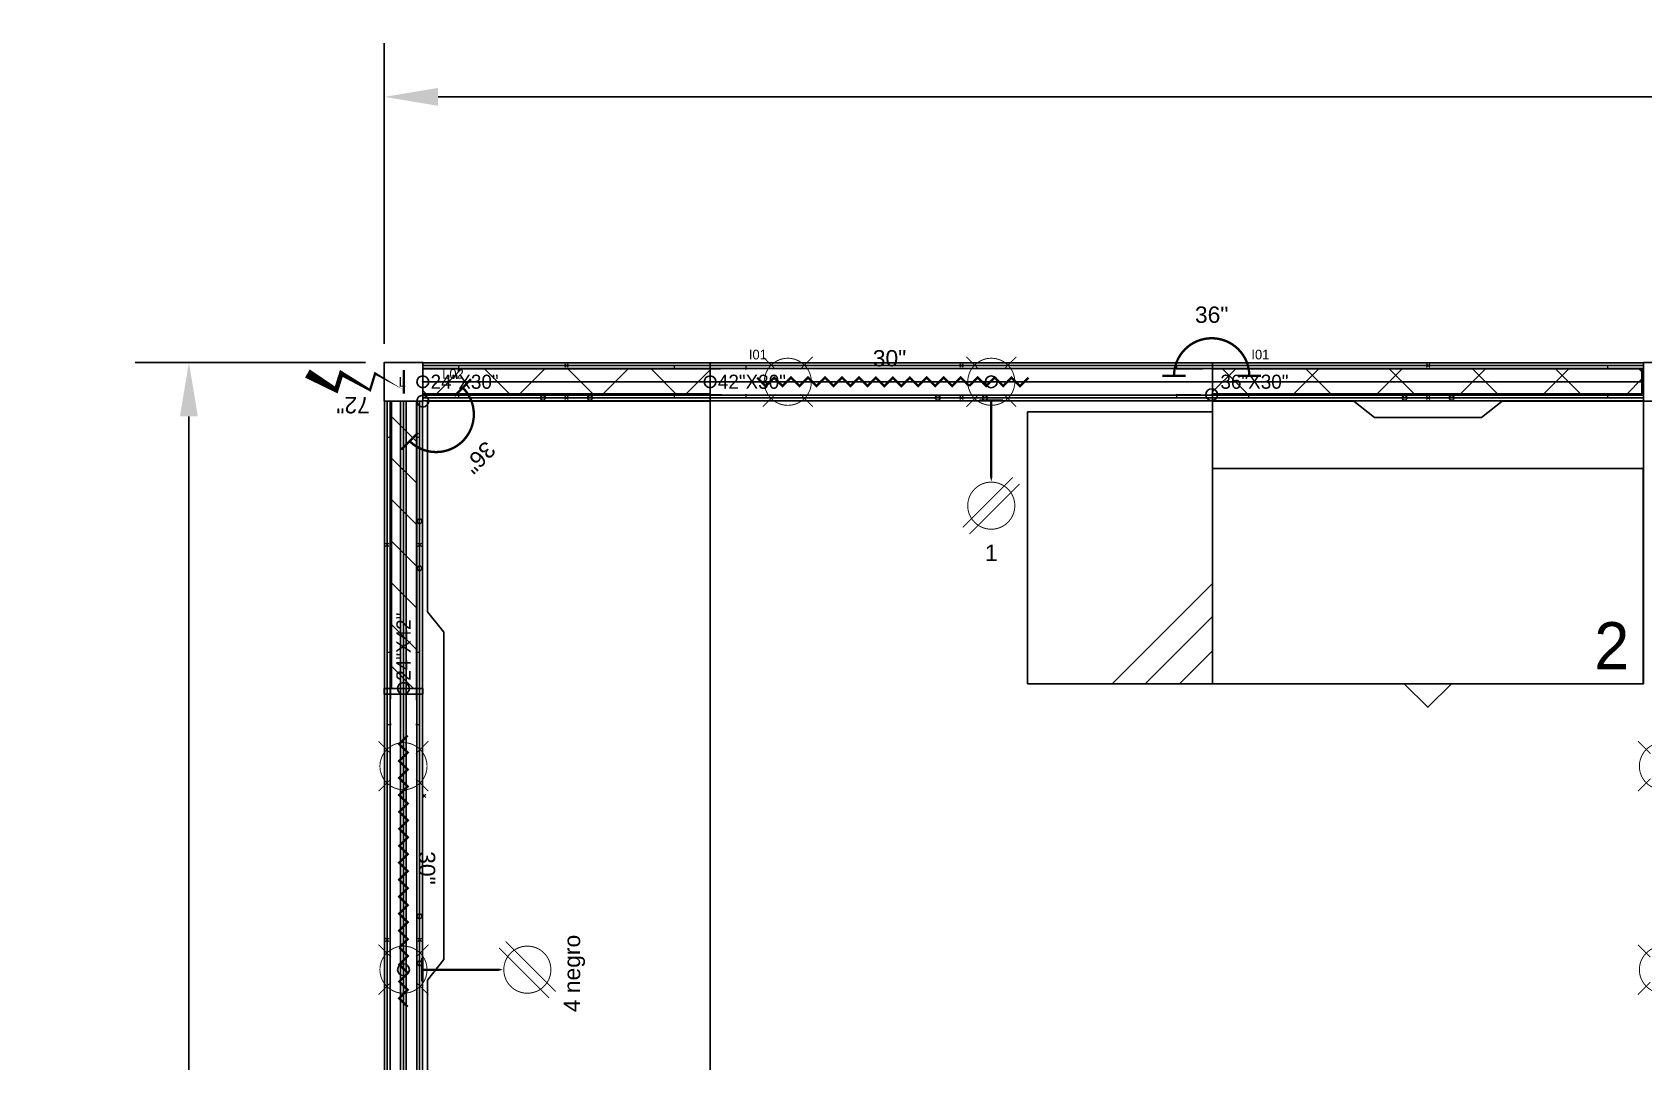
# Model space of a CAD drawing. Header units: inches. Extents: x 126 to 13186, y 9 to 361.
# Drawn here: x 5074.6 to 5209.3, y 127.7 to 213.8 of the extents above; entities that cross this region are included whole.
import ezdxf
from ezdxf.enums import TextEntityAlignment as Align

# ---------------------------------------------------------------- set-up
doc = ezdxf.new("R2010")
doc.units = ezdxf.units.IN
doc.header["$MEASUREMENT"] = 0
for name, color, linetype in [('DD2D', 7, 'Continuous'), ('DD2D_Geometry', 7, 'Continuous'), ('ELECTRI', 7, 'Continuous'), ('ENFASIS NEW', 7, 'Continuous'), ('Id Unión', 7, 'Continuous'), ('LATEFILE', 7, 'Continuous'), ('LATFILE', 7, 'Continuous'), ('LF', 7, 'Continuous'), ('S7000', 7, 'Continuous'), ('TEXT HARNESS', 7, 'Continuous')]:
    doc.layers.add(name, color=color, linetype=linetype)
doc.styles.add('ARIAL', font='arial.ttf')
doc.styles.get("Standard").update_dxf_attribs({"font": 'stylu.ttf'})
doc.dimstyles.get("Standard").update_dxf_attribs({"dimscale": 25, "dimtxt": 0.18, "dimasz": 0.18, "dimexe": 0.18, "dimexo": 0.0625, "dimgap": 0.09, "dimtad": 0, "dimtih": 1, "dimtoh": 1, "dimzin": 0, "dimdsep": 46, "dimlunit": 4, "dimtxsty": 'Standard', "dimcen": 0.09, "dimadec": 0, "dimazin": 0, "dimtfac": 1, "dimtofl": 0, "dimtmove": 0, "dimatfit": 3, "dimfxl": 1, "dimtolj": 1, "dimtzin": 0, "dimarcsym": 0})

# ---------------------------------------------------------------- blocks, each defined once
blk = doc.blocks.new('DD40102466AB')
at = {"color": 1}
for p, q in [((0.0035, -0.0035), (-0.0035, 0.0035)), ((0.0035, 0.0035), (-0.0035, -0.0035))]:
    blk.add_line(p, q, dxfattribs=at)
blk.add_lwpolyline([(-0.3472, -0.0417), (0.3472, -0.0417), (0.391, -0.0067), (0.838, -0.0067), (0.838, -0.6067), (-0.838, -0.6067), (-0.838, -0.0067), (-0.391, -0.0067)], close=True)
blk.add_point((0, 0))
blk.add_point((0, 0))
blk.add_point((0, 0), dxfattribs=at)
blk = doc.blocks.new('DD40102442AB')
at = {"color": 1}
for p, q in [((0.0035, -0.0035), (-0.0035, 0.0035)), ((0.0035, 0.0035), (-0.0035, -0.0035))]:
    blk.add_line(p, q, dxfattribs=at)
blk.add_point((0, 0))
blk.add_point((0, 0))
blk.add_point((0, 0), dxfattribs=at)
blk = doc.blocks.new('S7012')
for p, q in [((0.18, -0.577), (0.393, -0.364)), ((0.25, -0.577), (0.393, -0.434)), ((0.323, -0.577), (0.393, -0.507))]:
    blk.add_line(p, q)
blk.add_lwpolyline([(0, 0), (0.393, 0), (0.393, -0.577), (0, -0.577)], close=True)
blk = doc.blocks.new('LF4023627S')
for p, q in [((0, 0), (0.914, 0)), ((0, -0.457), (0.914, -0.457))]:
    blk.add_line(p, q)
at = {"layer": 'LATEFILE'}
for p, q in [((0, -0.457), (0, 0)), ((0.914, 0), (0.914, -0.457))]:
    blk.add_line(p, q, dxfattribs=at)
blk.add_lwpolyline([(0.407, -0.457), (0.457, -0.507), (0.507, -0.457)], close=True, dxfattribs=at)
at = {"layer": 'LATFILE', "insert": (0.8103, -0.3262), "char_height": 0.1, "width": 0.07696, "attachment_point": 1}
blk.add_mtext('2', dxfattribs=at)
blk = doc.blocks.new('829030')
at = {"color": 1, "const_width": 0.002}
for points in [[(0.1385, 0.0265), (0.112, 0.053)], [(0.1915, 0.0265), (0.218, 0.053)], [(0.5705, 0.0265), (0.544, 0.053)], [(0.6235, 0.0265), (0.65, 0.053)], [(0.1385, -0.0265), (0.112, -0.053)], [(0.1915, -0.0265), (0.218, -0.053)], [(0.5705, -0.0265), (0.544, -0.053)], [(0.6235, -0.0265), (0.65, -0.053)]]:
    blk.add_lwpolyline(points, dxfattribs=at)
for points in [[(0.165, -0.05, -1), (0.165, 0.05, -1)], [(0.597, -0.05, 1), (0.597, 0.05, 1)]]:
    blk.add_lwpolyline(points, format="xyb", close=True, dxfattribs=at)
at = {"color": 1}
for points in [[(0.1, 0.009, 0.005, 0.005, 0), (0.118, -0.009, 0.005, 0.005, 0), (0.136, 0.009, 0.005, 0.005, 0), (0.154, -0.009, 0.005, 0.005, 0), (0.172, 0.009, 0.005, 0.005, 0), (0.19, -0.009, 0.005, 0.005, 0), (0.208, 0.009, 0.005, 0.005, 0), (0.226, -0.009, 0.005, 0.005, 0), (0.244, 0.009, 0.005, 0.005, 0), (0.262, -0.009, 0.005, 0.005, 0), (0.28, 0.009, 0.005, 0.005, 0), (0.298, -0.009, 0.005, 0.005, 0), (0.316, 0.009, 0.005, 0.005, 0), (0.334, -0.009, 0.005, 0.005, 0), (0.352, 0.009, 0.005, 0.005, 0), (0.37, -0.009, 0.005, 0.005, 0), (0.388, 0.009, 0.005, 0.005, 0), (0.406, -0.009, 0.005, 0.005, 0), (0.424, 0.009, 0.005, 0.005, 0), (0.442, -0.009, 0.005, 0.005, 0), (0.46, 0.009, 0.005, 0.005, 0), (0.478, -0.009, 0.005, 0.005, 0), (0.496, 0.009, 0.005, 0.005, 0), (0.514, -0.009, 0.005, 0.005, 0), (0.532, 0.009, 0.005, 0.005, 0), (0.55, -0.009, 0, 0, 0)], [(0.676, 0.009, 0.005, 0.005, 0), (0.658, -0.009, 0.005, 0.005, 0), (0.64, 0.009, 0.005, 0.005, 0), (0.622, -0.009, 0.005, 0.005, 0), (0.604, 0.009, 0.005, 0.005, 0), (0.586, -0.009, 0.005, 0.005, 0), (0.568, 0.009, 0.005, 0.005, 0), (0.55, -0.009, 0, 0, 0)]]:
    blk.add_lwpolyline(points, format="xyseb", dxfattribs=at)
blk.add_circle((0, 0), 0.0125, dxfattribs=at)
blk.add_point((0, 0), dxfattribs=at)
at = {"layer": 'TEXT HARNESS', "color": 1, "style": 'ARIAL'}
blk.add_text('30"', height=0.03469, dxfattribs=at).set_placement((0.381, 0.05), align=Align.MIDDLE)
blk = doc.blocks.new('8065E4C')
at = {"color": 1}
for points in [[(0, -0.04, 0.005, 0.005, 0), (0, -0.165, 0.025, 0, 0), (0, -0.2114, 0, 0, 0)], [(-0.0601, -0.309, 0.002, 0.002, 0), (0.046, -0.2029, 0.002, 0.002, 0)], [(-0.046, -0.3231, 0.002, 0.002, 0), (0.0601, -0.217, 0.002, 0.002, 0)]]:
    blk.add_lwpolyline(points, format="xyseb", dxfattribs=at)
at = {"color": 1, "const_width": 0.005}
blk.add_lwpolyline([(0.025, -0.04), (-0.025, -0.04)], dxfattribs=at)
at = {"color": 1, "const_width": 0.002}
blk.add_lwpolyline([(-0.05, -0.263, -1), (0.05, -0.263, -1)], format="xyb", close=True, dxfattribs=at)
at = {"color": 1}
blk.add_circle((0, 0), 0.0125, dxfattribs=at)
blk.add_point((0, 0), dxfattribs=at)
at = {"layer": 'TEXT HARNESS', "color": 1, "style": 'ARIAL'}
blk.add_text('4 negro', height=0.03469, dxfattribs=at).set_placement((-0.0081, -0.363), align=Align.MIDDLE)
blk = doc.blocks.new('8065E1C')
at = {"color": 1}
for points in [[(0, -0.04, 0.005, 0.005, 0), (0, -0.165, 0.025, 0, 0), (0, -0.2114, 0, 0, 0)], [(-0.0601, -0.309, 0.002, 0.002, 0), (0.046, -0.2029, 0.002, 0.002, 0)], [(-0.046, -0.3231, 0.002, 0.002, 0), (0.0601, -0.217, 0.002, 0.002, 0)]]:
    blk.add_lwpolyline(points, format="xyseb", dxfattribs=at)
at = {"color": 1, "const_width": 0.005}
blk.add_lwpolyline([(0.025, -0.04), (-0.025, -0.04)], dxfattribs=at)
at = {"color": 1, "const_width": 0.002}
blk.add_lwpolyline([(-0.05, -0.263, -1), (0.05, -0.263, -1)], format="xyb", close=True, dxfattribs=at)
at = {"color": 1}
blk.add_circle((0, 0), 0.0125, dxfattribs=at)
blk.add_point((0, 0), dxfattribs=at)
at = {"layer": 'TEXT HARNESS', "color": 1, "style": 'ARIAL'}
blk.add_text('1', height=0.0347, dxfattribs=at).set_placement((0, -0.363), align=Align.MIDDLE)
blk = doc.blocks.new('*X60')
at = {"color": 0}
for p, q in [((8.0699, 4.5343), (8.1208, 4.5852)), ((8.1957, 4.5322), (8.1427, 4.5852)), ((8.2445, 4.5322), (8.2975, 4.5852)), ((8.3725, 4.5322), (8.3195, 4.5852)), ((8.4213, 4.5322), (8.4743, 4.5852)), ((8.5492, 4.5322), (8.4962, 4.5852)), ((8.5981, 4.5322), (8.6511, 4.5852)), ((8.6803, 4.578), (8.673, 4.5852))]:
    blk.add_line(p, q, dxfattribs=at)
blk = doc.blocks.new('808624')
at = {"color": 5}
for p, q in [((-0.6104, 0), (0, 0)), ((-0.6104, -0.053), (-0.6104, 0)), ((0, 0), (0, -0.053)), ((0, -0.053), (-0.6104, -0.053))]:
    blk.add_line(p, q, dxfattribs=at)
blk.add_blockref('*X60', (-8.6803, -4.5852), dxfattribs=at)
blk = doc.blocks.new('*X45')
at = {"color": 0}
for p, q in [((45.2092, -47.6869), (45.2569, -47.6392)), ((45.2923, -47.6922), (45.3453, -47.6392)), ((45.3807, -47.6922), (45.4337, -47.6392)), ((45.4691, -47.6922), (45.5221, -47.6392)), ((45.5575, -47.6922), (45.6105, -47.6392)), ((45.6459, -47.6922), (45.6989, -47.6392)), ((45.7343, -47.6922), (45.7873, -47.6392))]:
    blk.add_line(p, q, dxfattribs=at)
blk = doc.blocks.new('806224')
at = {"color": 1}
for p, q in [((-0.6104, 0), (0, 0)), ((-0.6104, -0.053), (-0.6104, 0)), ((0, 0), (0, -0.053)), ((0, -0.053), (-0.6104, -0.053))]:
    blk.add_line(p, q, dxfattribs=at)
blk.add_blockref('*X45', (-45.8197, 47.6392), dxfattribs=at)
blk = doc.blocks.new('818072')
at = {"color": 1}
blk.add_lwpolyline([(0.04, 0.0177, 0, 0.005, 0), (0.1012, -0.0177, 0.005, 0.005, 0), (0.112, 0.0177, 0.005, 0.01, 0), (0.173, -0.0176, 0.01, 0.01, 0), (0.184, 0.0177, 0.01, 0.02, 0), (0.245, -0.0176, 0.02, 0.02, 0)], format="xyseb", dxfattribs=at)
at = {"color": 1, "const_width": 0.005}
blk.add_lwpolyline([(0.04, 0.025), (0.04, -0.025)], dxfattribs=at)
at = {"color": 1}
blk.add_circle((0, 0), 0.0125, dxfattribs=at)
blk.add_point((0, 0), dxfattribs=at)
at = {"layer": 'TEXT HARNESS', "color": 1, "style": 'ARIAL'}
blk.add_text('72"', height=0.03469, dxfattribs=at).set_placement((0.148, 0.05), align=Align.MIDDLE)
blk = doc.blocks.new('817736')
at = {"color": 3, "const_width": 0.005}
blk.add_lwpolyline([(0.08, 0.04, 1), (-0.08, 0.04)], format="xyb", dxfattribs=at)
for points in [[(-0.055, 0.04), (-0.105, 0.04)], [(0.055, 0.04), (0.105, 0.04)]]:
    blk.add_lwpolyline(points, dxfattribs=at)
at = {"color": 3}
blk.add_circle((0, 0), 0.0125, dxfattribs=at)
blk.add_point((0, 0), dxfattribs=at)
at = {"layer": 'TEXT HARNESS', "color": 3, "style": 'ARIAL'}
blk.add_text('36"', height=0.03469, dxfattribs=at).set_placement((0, 0.17), align=Align.MIDDLE)
blk = doc.blocks.new('*X50')
at = {"color": 0}
for p, q in [((7.7859, 5.311), (7.8173, 5.3424)), ((7.9688, 5.2894), (7.9158, 5.3424)), ((7.9411, 5.2894), (7.9941, 5.3424)), ((8.1456, 5.2894), (8.0926, 5.3424)), ((8.1179, 5.2894), (8.1709, 5.3424)), ((8.3224, 5.2894), (8.2694, 5.3424)), ((8.2946, 5.2894), (8.3476, 5.3424)), ((8.4992, 5.2894), (8.4462, 5.3424)), ((8.4714, 5.2894), (8.5244, 5.3424)), ((8.6759, 5.2894), (8.6229, 5.3424)), ((8.6482, 5.2894), (8.6971, 5.3384)), ((7.792, 5.2894), (7.7859, 5.2956))]:
    blk.add_line(p, q, dxfattribs=at)
blk = doc.blocks.new('808636')
at = {"color": 5}
for p, q in [((-0.9112, 0), (0, 0)), ((-0.9112, -0.053), (-0.9112, 0)), ((0, 0), (0, -0.053)), ((0, -0.053), (-0.9112, -0.053))]:
    blk.add_line(p, q, dxfattribs=at)
blk.add_blockref('*X50', (-8.6971, -5.3424), dxfattribs=at)
blk = doc.blocks.new('DD40102436AB')
at = {"color": 1}
for p, q in [((0.0035, -0.0035), (-0.0035, 0.0035)), ((0.0035, 0.0035), (-0.0035, -0.0035))]:
    blk.add_line(p, q, dxfattribs=at)
blk.add_lwpolyline([(-0.1137, -0.0417), (0.1137, -0.0417), (0.1575, -0.0067), (0.4575, -0.0067), (0.4575, -0.6067), (-0.4575, -0.6067), (-0.4575, -0.0067), (-0.1575, -0.0067)], close=True)
blk.add_point((0, 0))
blk.add_point((0, 0))
blk.add_point((0, 0), dxfattribs=at)
blk = doc.blocks.new('DD101042422D')
at = {"color": 1, "linetype": 'Continuous', "lineweight": 0}
for p, q in [((0.0765, 0.026), (0.0765, 0.0343)), ((0.9905, 0.0343), (0.0765, 0.0343)), ((0.9905, 0.0343), (0.9905, 0.026)), ((0, -0.0255), (0, 0.0255)), ((0.0017, 0.0275), (0.0218, 0.0275)), ((0.002, 0.0275), (0.0215, 0.0275)), ((0.0747, 0.0275), (0.0215, 0.0275)), ((0.0747, 0.0275), (0.075, 0.0275)), ((0.9923, 0.0275), (0.992, 0.0275)), ((0.9923, 0.0275), (1.0455, 0.0275)), ((1.0653, 0.0275), (1.0452, 0.0275)), ((1.065, 0.0275), (1.0455, 0.0275)), ((1.067, -0.0255), (1.067, 0.0255)), ((0.025, -0.0275), (0.002, -0.0275)), ((0.025, -0.0275), (0.0747, -0.0275)), ((0.0747, -0.0275), (0.075, -0.0275)), ((0.0765, -0.0343), (0.0765, -0.026)), ((0.9905, -0.026), (0.9905, -0.0343)), ((0.9923, -0.0275), (0.992, -0.0275)), ((1.042, -0.0275), (0.9923, -0.0275)), ((1.042, -0.0275), (1.065, -0.0275)), ((0.9905, -0.0343), (0.0765, -0.0343))]:
    blk.add_line(p, q, dxfattribs=at)
at = {"color": 1}
for p, q in [((0.53, 0.0379), (0.537, 0.0308)), ((0.53, 0.0308), (0.537, 0.0379)), ((0.53, -0.0379), (0.537, -0.0308)), ((0.53, -0.0308), (0.537, -0.0379))]:
    blk.add_line(p, q, dxfattribs=at)
for centre in [(0.4835, -0.0343), (0.5835, -0.0343)]:
    blk.add_circle(centre, 0.005, dxfattribs=at)
at = {"color": 1, "linetype": 'Continuous', "lineweight": 0}
for centre, radius, start, end in [((0.002, 0.0255), 0.00203, 90, 180), ((0.075, 0.026), 0.00151, 10.021, 90), ((0.075, 0.026), 0.00151, 0, 10.021), ((0.992, 0.026), 0.00151, 90, 169.979), ((0.992, 0.026), 0.00151, 169.979, 180), ((0.992, 0.026), 0.00151, 169.979, 180), ((1.065, 0.0255), 0.00203, 0, 90), ((0.002, -0.0255), 0.00203, 180, 270), ((0.075, -0.026), 0.00151, 270, 349.979), ((0.075, -0.026), 0.00151, 349.979, 0), ((0.992, -0.026), 0.00151, 180, 190.021), ((0.992, -0.026), 0.00151, 180, 190.021), ((0.992, -0.026), 0.00151, 190.021, 270), ((1.065, -0.0255), 0.00203, 270, 0)]:
    blk.add_arc(centre, radius, start, end, dxfattribs=at)
at = {"color": 1}
for p in [(0.5335, 0.0343), (0.5335, -0.0343)]:
    blk.add_point(p, dxfattribs=at)
at = {"insert": (0.0165, 0.0151), "char_height": 0.03, "attachment_point": 1}
blk.add_mtext_dynamic_manual_height_columns('42"X42"', width=75.494015, gutter_width=12.5, heights=[0], dxfattribs=at)
blk = doc.blocks.new('SPACE_DD10104242')
blk.add_blockref('DD101042422D', (0, 0))
blk = doc.blocks.new('DD101024422D')
at = {"color": 1, "linetype": 'Continuous', "lineweight": 0}
for p, q in [((0.0765, 0.026), (0.0765, 0.0343)), ((0.5335, 0.0343), (0.0765, 0.0343)), ((0.5335, 0.0343), (0.5335, 0.026)), ((0, -0.0255), (0, 0.0255)), ((0.0017, 0.0275), (0.0218, 0.0275)), ((0.002, 0.0275), (0.0215, 0.0275)), ((0.0747, 0.0275), (0.0215, 0.0275)), ((0.0747, 0.0275), (0.075, 0.0275)), ((0.5353, 0.0275), (0.535, 0.0275)), ((0.5353, 0.0275), (0.5885, 0.0275)), ((0.6083, 0.0275), (0.5882, 0.0275)), ((0.608, 0.0275), (0.5885, 0.0275)), ((0.61, -0.0255), (0.61, 0.0255)), ((0.025, -0.0275), (0.002, -0.0275)), ((0.025, -0.0275), (0.0747, -0.0275)), ((0.0747, -0.0275), (0.075, -0.0275)), ((0.0765, -0.0343), (0.0765, -0.026)), ((0.5335, -0.026), (0.5335, -0.0343)), ((0.5353, -0.0275), (0.535, -0.0275)), ((0.585, -0.0275), (0.5353, -0.0275)), ((0.585, -0.0275), (0.608, -0.0275)), ((0.5335, -0.0343), (0.0765, -0.0343))]:
    blk.add_line(p, q, dxfattribs=at)
at = {"color": 1}
for p, q in [((0.3015, 0.0379), (0.3085, 0.0308)), ((0.3015, 0.0308), (0.3085, 0.0379)), ((0.3015, -0.0379), (0.3085, -0.0308)), ((0.3015, -0.0308), (0.3085, -0.0379))]:
    blk.add_line(p, q, dxfattribs=at)
for centre in [(0.255, -0.0343), (0.355, -0.0343)]:
    blk.add_circle(centre, 0.005, dxfattribs=at)
at = {"color": 1, "linetype": 'Continuous', "lineweight": 0}
for centre, radius, start, end in [((0.002, 0.0255), 0.00203, 90, 180), ((0.075, 0.026), 0.00151, 10.021, 90), ((0.075, 0.026), 0.00151, 0, 10.021), ((0.535, 0.026), 0.00151, 90, 169.979), ((0.535, 0.026), 0.00151, 169.979, 180), ((0.535, 0.026), 0.00151, 169.979, 180), ((0.608, 0.0255), 0.00203, 0, 90), ((0.002, -0.0255), 0.00203, 180, 270), ((0.075, -0.026), 0.00151, 270, 349.979), ((0.075, -0.026), 0.00151, 349.979, 0), ((0.535, -0.026), 0.00151, 180, 190.021), ((0.535, -0.026), 0.00151, 180, 190.021), ((0.535, -0.026), 0.00151, 190.021, 270), ((0.608, -0.0255), 0.00203, 270, 0)]:
    blk.add_arc(centre, radius, start, end, dxfattribs=at)
at = {"color": 1}
for p in [(0.305, 0.0343), (0.305, -0.0343)]:
    blk.add_point(p, dxfattribs=at)
at = {"insert": (0.0165, 0.0151), "char_height": 0.03, "attachment_point": 1}
blk.add_mtext_dynamic_manual_height_columns('24"X42"', width=75.494015, gutter_width=12.5, heights=[0], dxfattribs=at)
blk = doc.blocks.new('SPACE_DD10102442')
blk.add_blockref('DD101024422D', (0, 0))
blk = doc.blocks.new('DD101024302D')
at = {"color": 6, "linetype": 'Continuous', "lineweight": 0}
for p, q in [((0.0765, 0.026), (0.0765, 0.0343)), ((0.5335, 0.0343), (0.0765, 0.0343)), ((0.5335, 0.0343), (0.5335, 0.026)), ((0, -0.0255), (0, 0.0255)), ((0.0017, 0.0275), (0.0218, 0.0275)), ((0.002, 0.0275), (0.0215, 0.0275)), ((0.0747, 0.0275), (0.0215, 0.0275)), ((0.0747, 0.0275), (0.075, 0.0275)), ((0.5353, 0.0275), (0.535, 0.0275)), ((0.5353, 0.0275), (0.5885, 0.0275)), ((0.6083, 0.0275), (0.5882, 0.0275)), ((0.608, 0.0275), (0.5885, 0.0275)), ((0.61, -0.0255), (0.61, 0.0255)), ((0.025, -0.0275), (0.002, -0.0275)), ((0.025, -0.0275), (0.0747, -0.0275)), ((0.0747, -0.0275), (0.075, -0.0275)), ((0.0765, -0.0343), (0.0765, -0.026)), ((0.5335, -0.026), (0.5335, -0.0343)), ((0.5353, -0.0275), (0.535, -0.0275)), ((0.585, -0.0275), (0.5353, -0.0275)), ((0.585, -0.0275), (0.608, -0.0275)), ((0.5335, -0.0343), (0.0765, -0.0343))]:
    blk.add_line(p, q, dxfattribs=at)
at = {"color": 6}
for p, q in [((0.3015, 0.0379), (0.3085, 0.0308)), ((0.3015, 0.0308), (0.3085, 0.0379)), ((0.3015, -0.0379), (0.3085, -0.0308)), ((0.3015, -0.0308), (0.3085, -0.0379))]:
    blk.add_line(p, q, dxfattribs=at)
for centre in [(0.255, -0.0343), (0.355, -0.0343)]:
    blk.add_circle(centre, 0.005, dxfattribs=at)
at = {"color": 6, "linetype": 'Continuous', "lineweight": 0}
for centre, radius, start, end in [((0.002, 0.0255), 0.00203, 90, 180), ((0.075, 0.026), 0.00151, 10.021, 90), ((0.075, 0.026), 0.00151, 0, 10.021), ((0.535, 0.026), 0.00151, 90, 169.979), ((0.535, 0.026), 0.00151, 169.979, 180), ((0.535, 0.026), 0.00151, 169.979, 180), ((0.608, 0.0255), 0.00203, 0, 90), ((0.002, -0.0255), 0.00203, 180, 270), ((0.075, -0.026), 0.00151, 270, 349.979), ((0.075, -0.026), 0.00151, 349.979, 0), ((0.535, -0.026), 0.00151, 180, 190.021), ((0.535, -0.026), 0.00151, 180, 190.021), ((0.535, -0.026), 0.00151, 190.021, 270), ((0.608, -0.0255), 0.00203, 270, 0)]:
    blk.add_arc(centre, radius, start, end, dxfattribs=at)
at = {"color": 6}
for p in [(0.305, 0.0343), (0.305, -0.0343)]:
    blk.add_point(p, dxfattribs=at)
at = {"insert": (0.0165, 0.0151), "char_height": 0.03, "attachment_point": 1}
blk.add_mtext_dynamic_manual_height_columns('24"X30"', width=75.494015, gutter_width=12.5, heights=[0], dxfattribs=at)
blk = doc.blocks.new('SPACE_DD10102430')
blk.add_blockref('DD101024302D', (0, 0))
blk = doc.blocks.new('DD101042302D')
at = {"color": 6, "linetype": 'Continuous', "lineweight": 0}
for p, q in [((0.0765, 0.026), (0.0765, 0.0343)), ((0.9905, 0.0343), (0.0765, 0.0343)), ((0.9905, 0.0343), (0.9905, 0.026)), ((0, -0.0255), (0, 0.0255)), ((0.0017, 0.0275), (0.0218, 0.0275)), ((0.002, 0.0275), (0.0215, 0.0275)), ((0.0747, 0.0275), (0.0215, 0.0275)), ((0.0747, 0.0275), (0.075, 0.0275)), ((0.9923, 0.0275), (0.992, 0.0275)), ((0.9923, 0.0275), (1.0455, 0.0275)), ((1.0653, 0.0275), (1.0452, 0.0275)), ((1.065, 0.0275), (1.0455, 0.0275)), ((1.067, -0.0255), (1.067, 0.0255)), ((0.025, -0.0275), (0.002, -0.0275)), ((0.025, -0.0275), (0.0747, -0.0275)), ((0.0747, -0.0275), (0.075, -0.0275)), ((0.0765, -0.0343), (0.0765, -0.026)), ((0.9905, -0.026), (0.9905, -0.0343)), ((0.9923, -0.0275), (0.992, -0.0275)), ((1.042, -0.0275), (0.9923, -0.0275)), ((1.042, -0.0275), (1.065, -0.0275)), ((0.9905, -0.0343), (0.0765, -0.0343))]:
    blk.add_line(p, q, dxfattribs=at)
at = {"color": 6}
for p, q in [((0.53, 0.0379), (0.537, 0.0308)), ((0.53, 0.0308), (0.537, 0.0379)), ((0.53, -0.0379), (0.537, -0.0308)), ((0.53, -0.0308), (0.537, -0.0379))]:
    blk.add_line(p, q, dxfattribs=at)
for centre in [(0.4835, -0.0343), (0.5835, -0.0343)]:
    blk.add_circle(centre, 0.005, dxfattribs=at)
at = {"color": 6, "linetype": 'Continuous', "lineweight": 0}
for centre, radius, start, end in [((0.002, 0.0255), 0.00203, 90, 180), ((0.075, 0.026), 0.00151, 10.021, 90), ((0.075, 0.026), 0.00151, 0, 10.021), ((0.992, 0.026), 0.00151, 90, 169.979), ((0.992, 0.026), 0.00151, 169.979, 180), ((0.992, 0.026), 0.00151, 169.979, 180), ((1.065, 0.0255), 0.00203, 0, 90), ((0.002, -0.0255), 0.00203, 180, 270), ((0.075, -0.026), 0.00151, 270, 349.979), ((0.075, -0.026), 0.00151, 349.979, 0), ((0.992, -0.026), 0.00151, 180, 190.021), ((0.992, -0.026), 0.00151, 180, 190.021), ((0.992, -0.026), 0.00151, 190.021, 270), ((1.065, -0.0255), 0.00203, 270, 0)]:
    blk.add_arc(centre, radius, start, end, dxfattribs=at)
at = {"color": 6}
for p in [(0.5335, 0.0343), (0.5335, -0.0343)]:
    blk.add_point(p, dxfattribs=at)
at = {"insert": (0.0165, 0.0151), "char_height": 0.03, "attachment_point": 1}
blk.add_mtext_dynamic_manual_height_columns('42"X30"', width=75.494015, gutter_width=12.5, heights=[0], dxfattribs=at)
blk = doc.blocks.new('SPACE_DD10104230')
blk.add_blockref('DD101042302D', (0, 0))
blk = doc.blocks.new('DD101036302D')
at = {"color": 6, "linetype": 'Continuous', "lineweight": 0}
for p, q in [((0.0765, 0.026), (0.0765, 0.0343)), ((0.8385, 0.0343), (0.0765, 0.0343)), ((0.8385, 0.0343), (0.8385, 0.026)), ((0, -0.0255), (0, 0.0255)), ((0.0017, 0.0275), (0.0218, 0.0275)), ((0.002, 0.0275), (0.0215, 0.0275)), ((0.0747, 0.0275), (0.0215, 0.0275)), ((0.0747, 0.0275), (0.075, 0.0275)), ((0.8403, 0.0275), (0.84, 0.0275)), ((0.8403, 0.0275), (0.8935, 0.0275)), ((0.9133, 0.0275), (0.8932, 0.0275)), ((0.913, 0.0275), (0.8935, 0.0275)), ((0.915, -0.0255), (0.915, 0.0255)), ((0.025, -0.0275), (0.002, -0.0275)), ((0.025, -0.0275), (0.0747, -0.0275)), ((0.0747, -0.0275), (0.075, -0.0275)), ((0.0765, -0.0343), (0.0765, -0.026)), ((0.8385, -0.026), (0.8385, -0.0343)), ((0.8403, -0.0275), (0.84, -0.0275)), ((0.89, -0.0275), (0.8403, -0.0275)), ((0.89, -0.0275), (0.913, -0.0275)), ((0.8385, -0.0343), (0.0765, -0.0343))]:
    blk.add_line(p, q, dxfattribs=at)
at = {"color": 6}
for p, q in [((0.454, 0.0379), (0.461, 0.0308)), ((0.454, 0.0308), (0.461, 0.0379)), ((0.454, -0.0379), (0.461, -0.0308)), ((0.454, -0.0308), (0.461, -0.0379))]:
    blk.add_line(p, q, dxfattribs=at)
for centre in [(0.4075, -0.0343), (0.5075, -0.0343)]:
    blk.add_circle(centre, 0.005, dxfattribs=at)
at = {"color": 6, "linetype": 'Continuous', "lineweight": 0}
for centre, radius, start, end in [((0.002, 0.0255), 0.00203, 90, 180), ((0.075, 0.026), 0.00151, 10.021, 90), ((0.075, 0.026), 0.00151, 0, 10.021), ((0.84, 0.026), 0.00151, 90, 169.979), ((0.84, 0.026), 0.00151, 169.979, 180), ((0.84, 0.026), 0.00151, 169.979, 180), ((0.913, 0.0255), 0.00203, 0, 90), ((0.002, -0.0255), 0.00203, 180, 270), ((0.075, -0.026), 0.00151, 270, 349.979), ((0.075, -0.026), 0.00151, 349.979, 0), ((0.84, -0.026), 0.00151, 180, 190.021), ((0.84, -0.026), 0.00151, 180, 190.021), ((0.84, -0.026), 0.00151, 190.021, 270), ((0.913, -0.0255), 0.00203, 270, 0)]:
    blk.add_arc(centre, radius, start, end, dxfattribs=at)
at = {"color": 6}
for p in [(0.4575, 0.0343), (0.4575, -0.0343)]:
    blk.add_point(p, dxfattribs=at)
at = {"insert": (0.0165, 0.0151), "char_height": 0.03, "attachment_point": 1}
blk.add_mtext_dynamic_manual_height_columns('36"X30"', width=75.494015, gutter_width=12.5, heights=[0], dxfattribs=at)
blk = doc.blocks.new('SPACE_DD10103630')
blk.add_blockref('DD101036302D', (0, 0))
blk = doc.blocks.new('DD3021422D')
for p, q in [((0, 0.041), (0, -0.041)), ((0.012, 0.041), (0, 0.041)), ((0.012, -0.041), (0.012, 0.041)), ((0, -0.041), (0.012, -0.041))]:
    blk.add_line(p, q)
blk = doc.blocks.new('SPACE_DD302142')
blk.add_blockref('DD3021422D', (0, 0))
blk = doc.blocks.new('*D80')
at = {"color": 0, "lineweight": -2, "transparency": 16777216}
for p, q in [((5102.44, 186.16), (5083.18, 186.16)), ((5087.68, 181.66), (5087.68, 121.5)), ((5087.68, 46.17), (5087.68, 106.33)), ((5102.44, 41.67), (5083.18, 41.67))]:
    blk.add_line(p, q, dxfattribs=at)
at = {"color": 0, "transparency": 16777216}
for points in [[(5086.93, 181.66), (5088.43, 181.66), (5087.68, 186.16)], [(5086.93, 46.17), (5088.43, 46.17), (5087.68, 41.67)]]:
    blk.add_solid(points, dxfattribs=at)
at = {"layer": 'Defpoints', "color": 0, "transparency": 16777216}
for p in [(5087.68, 186.16), (5104.01, 186.16), (5104.01, 41.67)]:
    blk.add_point(p, dxfattribs=at)
at = {"color": 0, "transparency": 16777216, "insert": (5087.68, 113.92), "char_height": 4.5, "attachment_point": 5}
blk.add_mtext('\\A1;12\'-0{\\H1.000000x;\\S1/2;}"', dxfattribs=at)
blk = doc.blocks.new('*D81')
at = {"color": 0, "lineweight": -2, "transparency": 16777216}
for p, q in [((5104.01, 187.73), (5104.01, 212.86)), ((5528.34, 187.73), (5528.34, 212.86)), ((5108.51, 208.36), (5302.9, 208.36)), ((5523.84, 208.36), (5329.44, 208.36))]:
    blk.add_line(p, q, dxfattribs=at)
at = {"color": 0, "transparency": 16777216}
for points in [[(5108.51, 209.11), (5108.51, 207.61), (5104.01, 208.36)], [(5523.84, 209.11), (5523.84, 207.61), (5528.34, 208.36)]]:
    blk.add_solid(points, dxfattribs=at)
at = {"layer": 'Defpoints', "color": 0, "transparency": 16777216}
for p in [(5528.34, 208.36), (5104.01, 186.16), (5528.34, 186.16)]:
    blk.add_point(p, dxfattribs=at)
at = {"color": 0, "transparency": 16777216, "insert": (5316.17, 208.36), "char_height": 4.5, "attachment_point": 5}
blk.add_mtext('\\A1;35\'-4{\\H1.000000x;\\S1/4;}"', dxfattribs=at)

msp = doc.modelspace()

# ---------------------------------------------------------------- linework, layer by layer
at = {"layer": 'DD2D'}
for p, q in [((5107.231, 185.899), (5131.247, 185.899)), ((5131.247, 185.899), (5173.255, 185.899)), ((5173.255, 185.899), (5209.278, 185.899)), ((5107.231, 184.549), (5131.247, 184.549)), ((5131.247, 184.549), (5131.251, 184.549)), ((5131.247, 184.549), (5173.255, 184.549)), ((5173.255, 184.549), (5173.258, 184.549)), ((5173.255, 184.549), (5209.278, 184.549)), ((5209.278, 184.549), (5209.282, 184.549)), ((5104.266, 158.919), (5104.266, 182.934)), ((5105.617, 182.934), (5105.617, 182.938)), ((5105.617, 158.919), (5105.617, 182.934)), ((5105.617, 158.919), (5105.617, 182.934)), ((5106.967, 158.919), (5106.967, 182.934)), ((5107.231, 183.198), (5131.247, 183.198)), ((5131.247, 183.198), (5173.255, 183.198)), ((5173.255, 183.198), (5209.278, 183.198)), ((5104.266, 116.911), (5104.266, 158.919)), ((5105.617, 116.911), (5105.617, 158.919)), ((5105.617, 116.911), (5105.617, 158.919)), ((5105.617, 158.919), (5105.617, 158.446)), ((5106.967, 116.911), (5106.967, 158.919))]:
    msp.add_line(p, q, dxfattribs=at)
at = {"layer": 'DD2D_Geometry'}
for points in [[(5107.231, 182.934), (5107.235, 186.163), (5104.007, 186.163), (5104.003, 182.934)], [(5107.231, 185.663), (5131.247, 185.663), (5131.247, 186.135), (5107.231, 186.135)], [(5107.231, 185.663), (5131.247, 185.663), (5131.247, 186.135), (5107.231, 186.135)], [(5131.247, 185.663), (5173.255, 185.663), (5173.255, 186.135), (5131.247, 186.135)], [(5131.247, 185.663), (5173.255, 185.663), (5173.255, 186.135), (5131.247, 186.135)], [(5173.255, 185.663), (5209.278, 185.663), (5209.278, 186.135), (5173.255, 186.135)], [(5173.255, 185.663), (5209.278, 185.663), (5209.278, 186.135), (5173.255, 186.135)], [(5209.278, 182.934), (5212.51, 182.934), (5212.51, 186.163), (5209.278, 186.163)], [(5107.231, 182.962), (5131.247, 182.962), (5131.247, 183.434), (5107.231, 183.434)], [(5107.231, 182.962), (5131.247, 182.962), (5131.247, 183.434), (5107.231, 183.434)], [(5131.247, 184.549), (5131.251, 184.549), (5131.251, 184.549), (5131.247, 184.549)], [(5131.247, 182.962), (5173.255, 182.962), (5173.255, 183.434), (5131.247, 183.434)], [(5131.247, 182.962), (5173.255, 182.962), (5173.255, 183.434), (5131.247, 183.434)], [(5173.255, 184.549), (5173.258, 184.549), (5173.258, 184.549), (5173.255, 184.549)], [(5173.255, 182.962), (5209.278, 182.962), (5209.278, 183.434), (5173.255, 183.434)], [(5173.255, 182.962), (5209.278, 182.962), (5209.278, 183.434), (5173.255, 183.434)], [(5104.503, 158.919), (5104.503, 182.934), (5104.03, 182.934), (5104.03, 158.919)], [(5104.503, 158.919), (5104.503, 182.934), (5104.03, 182.934), (5104.03, 158.919)], [(5105.853, 158.919), (5105.853, 182.934), (5105.381, 182.934), (5105.381, 158.919)], [(5105.853, 158.919), (5105.853, 182.934), (5105.381, 182.934), (5105.381, 158.919)], [(5107.203, 158.919), (5107.203, 182.934), (5106.731, 182.934), (5106.731, 158.919)], [(5107.203, 158.919), (5107.203, 182.934), (5106.731, 182.934), (5106.731, 158.919)], [(5104.503, 116.911), (5104.503, 158.919), (5104.03, 158.919), (5104.03, 116.911)], [(5104.503, 116.911), (5104.503, 158.919), (5104.03, 158.919), (5104.03, 116.911)], [(5105.853, 116.911), (5105.853, 158.919), (5105.381, 158.919), (5105.381, 116.911)], [(5105.853, 116.911), (5105.853, 158.919), (5105.381, 158.919), (5105.381, 116.911)], [(5107.203, 116.911), (5107.203, 158.919), (5106.731, 158.919), (5106.731, 116.911)], [(5107.203, 116.911), (5107.203, 158.919), (5106.731, 158.919), (5106.731, 116.911)]]:
    msp.add_lwpolyline(points, close=True, dxfattribs=at)

# ---------------------------------------------------------------- block references
at = {"layer": 'DD2D_Geometry', "xscale": 39.3700787401575, "yscale": 39.3700787401575, "zscale": 39.3700787401575}
for name, p in [('SPACE_DD10102430', (5107.231, 184.549)), ('SPACE_DD10104230', (5131.247, 184.549)), ('SPACE_DD10103630', (5173.255, 184.549))]:
    msp.add_blockref(name, p, dxfattribs=at)
for name, p, rotation in [('SPACE_DD10102442', (5105.617, 158.919), 90), ('SPACE_DD302142', (5105.617, 158.919), 270), ('SPACE_DD302142', (5105.617, 158.919), 270), ('SPACE_DD10104242', (5105.617, 116.911), 90)]:
    msp.add_blockref(name, p, dxfattribs=dict(at, rotation=rotation))
at = {"layer": 'ELECTRI', "xscale": 39.3700787401575, "yscale": 39.3700787401575, "zscale": 39.3700787401575}
for name, p in [('817736', (5173.175, 183.466)), ('829030', (5131.247, 184.549)), ('8065E1C', (5154.751, 184.549))]:
    msp.add_blockref(name, p, dxfattribs=at)
for name, p, rotation in [('817736', (5107.231, 182.934), 225.2055852712982), ('817736', (5212.513, 182.934), 226.4978163102029), ('818072', (5107.231, 184.549), 180), ('808624', (5107.231, 183.546), 180), ('808636', (5173.255, 183.546), 180), ('806224', (5104.614, 182.934), 90), ('829030', (5105.617, 158.919), 270), ('829030', (5210.895, 158.919), 270), ('8065E4C', (5105.617, 135.415), 90)]:
    msp.add_blockref(name, p, dxfattribs=dict(at, rotation=rotation))
at = {"layer": 'ENFASIS NEW', "xscale": 39.3700787401575, "yscale": 39.3700787401575, "zscale": 39.3700787401575}
for name, p in [('DD40102442AB', (5152.251, 183.197)), ('DD40102436AB', (5191.266, 183.197))]:
    msp.add_blockref(name, p, dxfattribs=at)
at = {"layer": 'ENFASIS NEW', "xscale": 39.3700787401575, "yscale": 39.3700787401575, "zscale": 39.3700787401575, "rotation": 90}
msp.add_blockref('DD40102466AB', (5107.361, 149.941), dxfattribs=at)
at = {"layer": 'LF', "xscale": 39.3700787401575, "yscale": 39.3700787401575, "zscale": 39.3700787401575}
msp.add_blockref('LF4023627S', (5173.255, 177.303), dxfattribs=at)
at = {"layer": 'S7000', "xscale": 39.3700787401575, "yscale": 39.3700787401575, "zscale": 39.3700787401575}
msp.add_blockref('S7012', (5157.782, 182.027), dxfattribs=at)

# ---------------------------------------------------------------- texts
at = {"layer": 'DD2D_Geometry'}
msp.add_text('L', height=0.807, dxfattribs=at).set_placement((5105.213, 184.145))
at = {"layer": 'Id Unión'}
for s, p in [('I01', (5134.488, 186.419)), ('I01', (5176.496, 186.419)), ('L02', (5108.856, 184.806))]:
    msp.add_text(s, height=0.8071, dxfattribs=at).set_placement(p)

# ---------------------------------------------------------------- dimensions: what is measured, and where the dimension line sits
dim = msp.add_linear_dim(base=(5528.338, 208.364), p1=(5104.007, 186.163), p2=(5528.338, 186.163), dimstyle='Standard')
dim.commit()
dim.dimension.update_dxf_attribs({"geometry": '*D81', "text_midpoint": (5316.172, 208.364)})
dim = msp.add_linear_dim(base=(5087.678, 186.163), p1=(5104.007, 41.675), p2=(5104.007, 186.163), angle=90, dimstyle='Standard')
dim.commit()
dim.dimension.update_dxf_attribs({"geometry": '*D80', "text_midpoint": (5087.678, 113.919)})

doc.saveas('drawing.dxf')
